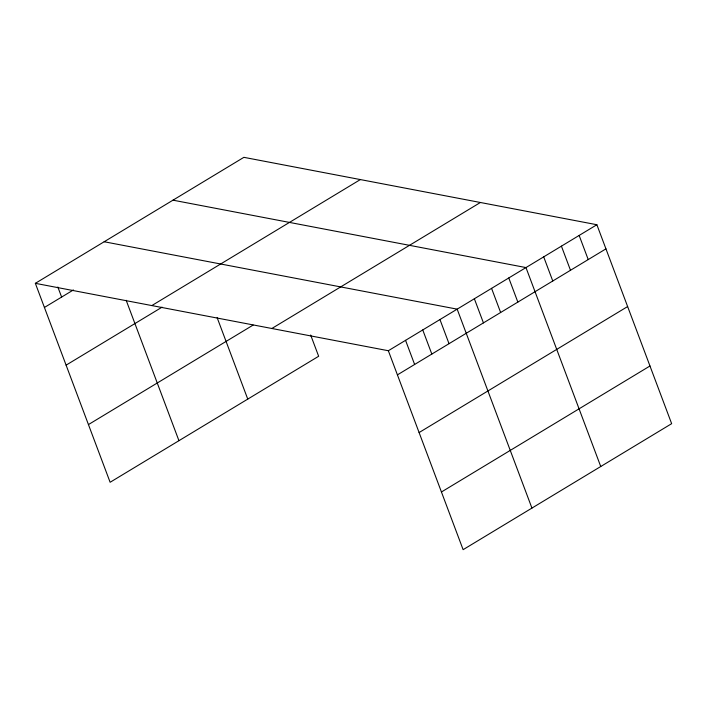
<?xml version="1.0" encoding="UTF-8"?>
<svg xmlns="http://www.w3.org/2000/svg" width="707" height="707" viewBox="0 0 707 707"><rect width="100%" height="100%" fill="white"/><g stroke="black" fill="none" stroke-linecap="round" stroke-linejoin="round"><path stroke-width="1.06" d="M35.35 283.33L243.88 157.334L596.876 224.729L671.65 423.67L463.12 549.666L388.346 350.734L35.35 283.33L110.124 482.271L318.654 356.266L310.665 335.021M44.417 307.465L73.395 289.958M151.837 305.574L360.367 179.569M66.105 365.148L162.08 307.156M88.446 424.58L253.124 325.079M271.859 328.49L480.389 202.494M388.346 350.734L596.876 224.729M397.414 374.869L605.943 248.864M419.101 432.551L627.63 306.555M441.442 491.984L649.972 365.987M172.976 200.169L525.973 267.573L600.747 466.514M104.168 241.75L457.164 309.153L531.938 508.094M579.148 235.44L588.224 259.575M561.42 246.151L570.496 270.286M543.701 256.862L552.768 280.997M508.775 277.966L517.842 302.101M491.568 288.359L500.636 312.494M474.362 298.761L483.438 322.887M439.957 319.546L449.025 343.682M422.751 329.939L431.827 354.074M405.553 340.332L414.62 364.467M217.137 317.646L247.759 399.11M126.173 300.289L178.942 440.691M57.841 287.015L61.624 297.064"/></g></svg>
